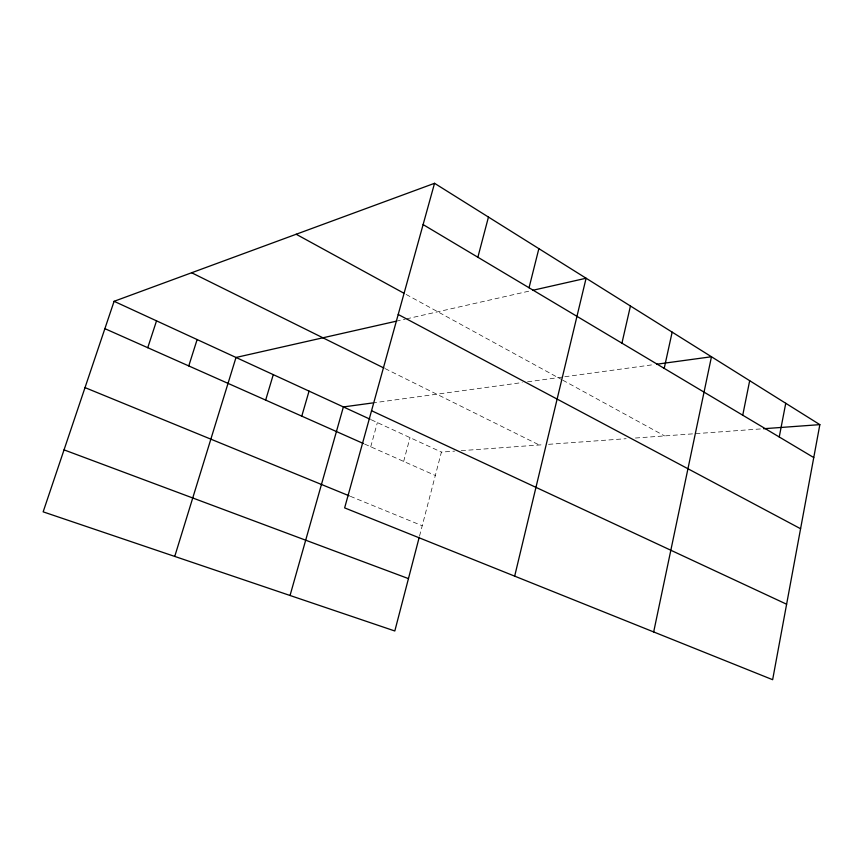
<?xml version="1.0" encoding="UTF-8"?>
<svg xmlns="http://www.w3.org/2000/svg" width="863" height="863" viewBox="0 0 863 863"><rect width="100%" height="100%" fill="white"/><g stroke="black" fill="none" stroke-linecap="round" stroke-linejoin="round"><path stroke-width="0.65" stroke-dasharray="4.32 3.24" d="M419.537 536.063L441.414 452.093L454.661 451.133M403.657 461.414L410.022 437.638M370.723 446.786L377.379 422.59M396.02 321.252L405.168 319.181M406.473 318.879L530.303 290.853M372.32 402.989L522.255 382.557M527.573 381.824L563.485 376.937M564.812 376.753L654.251 364.553M461.274 450.659L543.259 444.704M548.577 444.326L626.15 438.695M635.427 438.026L762.288 428.814M350.389 496.322L422.234 525.75M364.596 444.057L435.319 475.491M371.306 419.796L441.414 452.093M385.135 368.62L539.267 444.995M406.149 294.445L561.662 379.569M562.827 380.205L664.596 435.901"/><path stroke-width="1.29" d="M819.85 424.639L772.644 679.699L344.639 507.886L434.542 183.301L819.85 424.639L763.604 428.728M779.246 436.98L785.751 403.28M742.741 415.2L749.677 380.691M653.679 631.943L711.468 356.753L656.894 364.197M664.208 368.372L672.158 332.136M621.932 343.161L630.443 305.998M514.672 576.15L586.096 278.231L532.903 290.27M529.041 287.767L538.868 248.641M419.202 537.347L394.812 630.982L43.15 511.845L114.099 301.306L434.542 183.301M477.865 257.25L488.458 217.066M290.044 595.492L343.388 406.937L372.32 402.989M301.77 416.139L309.051 391.112M265.664 400.098L273.28 374.639M174.736 556.43L236.009 357.465L396.02 321.252M188.76 365.923L197.131 339.547M147.756 347.703L156.527 320.853M64.035 449.871L408.458 578.609M85.016 387.606L349.181 495.826M104.876 328.652L363.377 443.517M114.099 301.306L370.098 419.235M371.554 410.712L786.614 604.219M191.64 272.751L383.949 368.037M398.21 314.466L800.584 528.728M296.182 234.251L403.798 293.161M423.107 224.585L813.755 457.563"/></g></svg>
